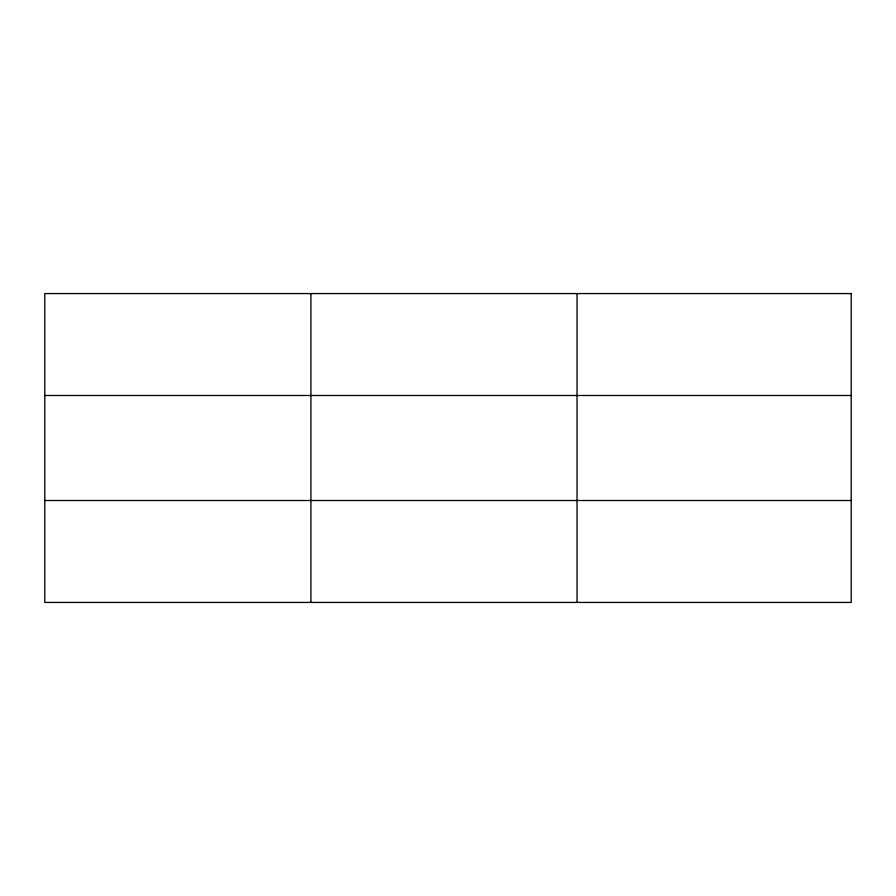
<?xml version="1.0" encoding="UTF-8"?>
<svg xmlns="http://www.w3.org/2000/svg" width="896" height="896" viewBox="0 0 896 896"><rect width="100%" height="100%" fill="white"/><g stroke="black" fill="none" stroke-linecap="round" stroke-linejoin="round"><path stroke-width="1.34" d="M310.912 293.563L310.912 602.437M577.024 293.563L577.024 602.437M44.8 395.494L851.2 395.494M44.8 500.506L851.2 500.506M851.2 293.563L851.2 602.437L44.8 602.437L44.8 293.563L851.2 293.563"/></g></svg>
